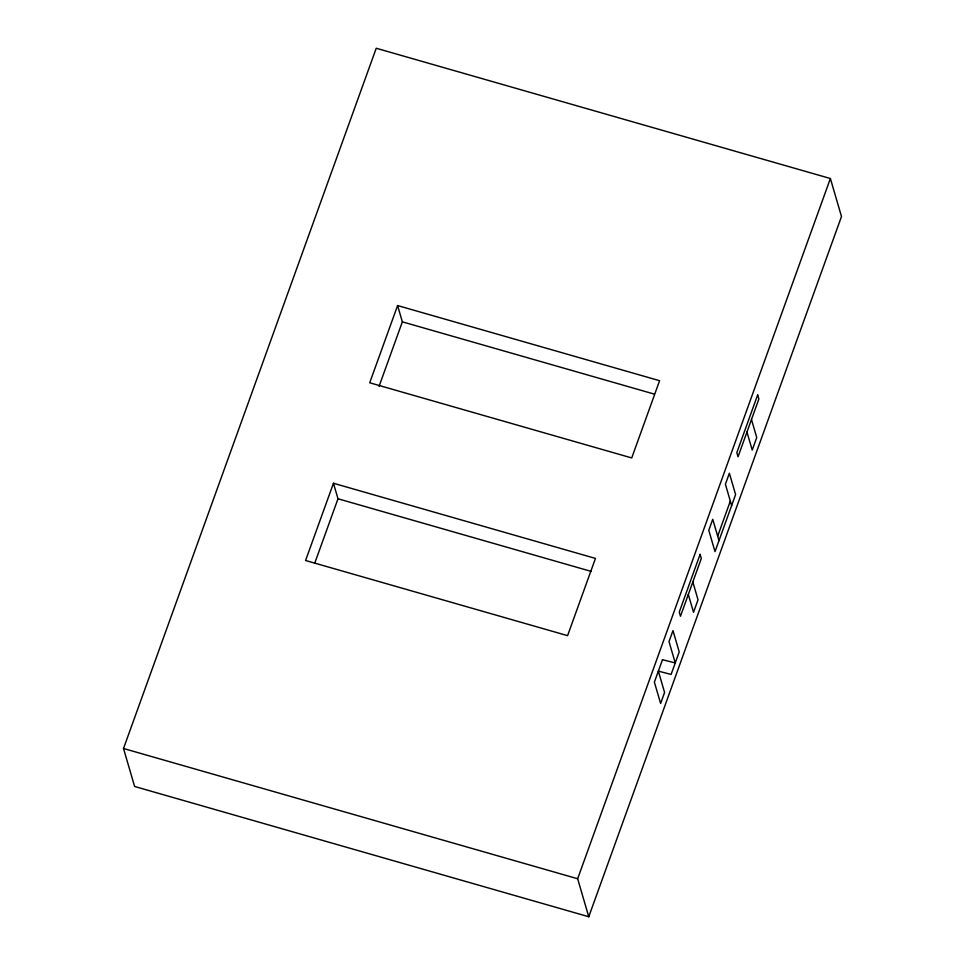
<?xml version="1.0" encoding="UTF-8"?>
<svg xmlns="http://www.w3.org/2000/svg" width="965" height="965" viewBox="0 0 965 965"><rect width="100%" height="100%" fill="white"/><g stroke="black" fill="none" stroke-linecap="round" stroke-linejoin="round"><path stroke-width="1.45" d="M123.508 748.49L376.241 48.25L830.383 178.525L841.492 216.51L588.759 916.75L134.618 786.475L123.508 748.49L577.649 878.753L588.759 916.75M333.456 483.26L305.579 560.496L567.577 635.646L595.453 558.421L333.456 483.26L337.991 498.772L314.674 563.367M397.592 305.555L369.716 382.779L631.725 457.941L659.59 380.705L397.592 305.555L402.357 321.84L379.04 386.422M577.649 878.753L830.383 178.525M717.683 536.166L730.324 501.1M731.651 505.624L725.403 484.249L729.371 473.236L735.607 494.562L715.017 551.63L708.78 530.304L712.749 519.291L718.985 540.617M402.357 321.84L654.222 394.082M337.991 498.772L591.304 571.437M751.482 419.522L756.741 437.531L752.23 450.052L746.958 432.043M692.834 581.967L698.033 599.772L693.521 612.28L688.322 594.488M700.107 554.344L679.264 612.112L680.47 616.237L701.314 558.47L700.107 554.344M757.67 394.89L736.826 452.657L738.032 456.795L758.876 399.028L757.67 394.89M662.473 659.722L654.379 682.146L660.615 703.461L664.583 692.448L658.347 671.121L671.097 674.438L679.215 651.918L672.979 630.591L669.01 641.604L675.247 662.931L662.473 659.722"/></g></svg>
